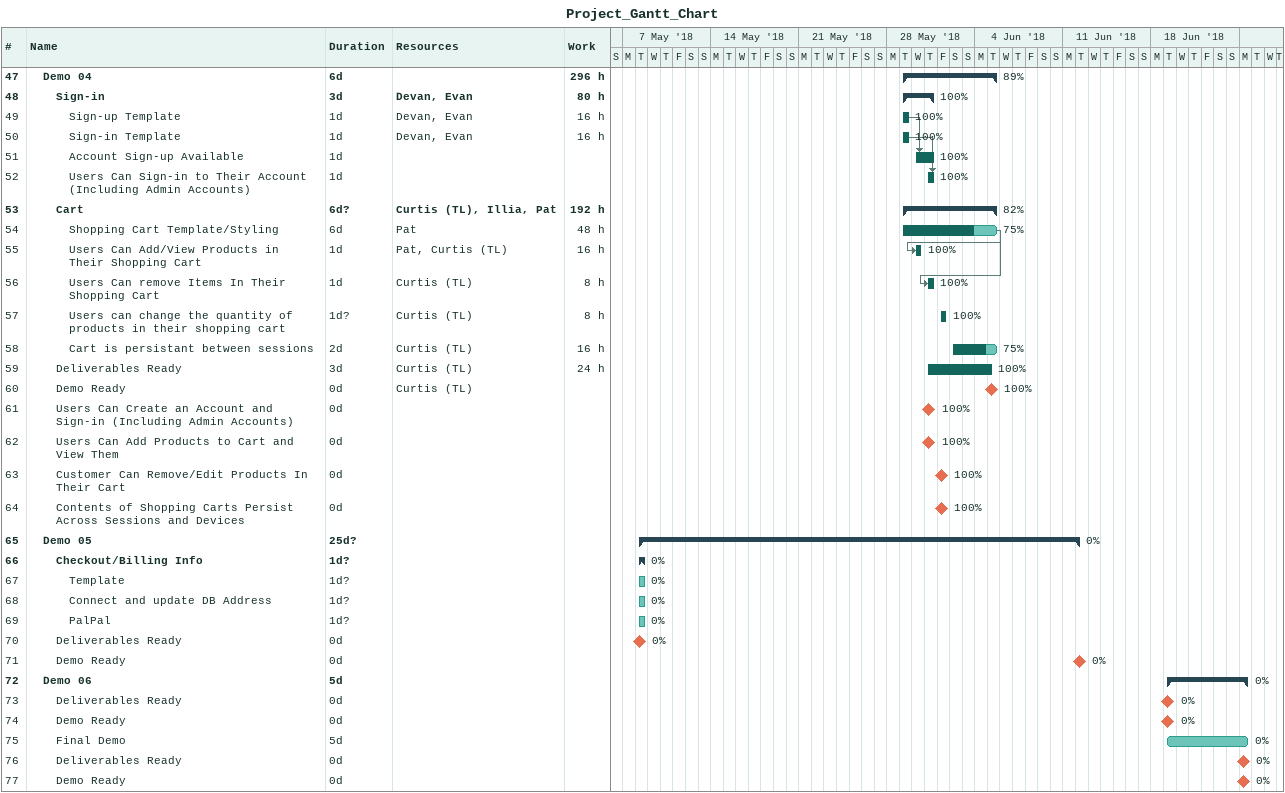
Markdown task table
Project_Gantt_Chart

| ID | Level | Task | Duration | Start | Finish | Predecessors | Resources | % complete | Work (h) |
|---|---|---|---|---|---|---|---|---|---|
| 47 | 2 | **Demo 04** | 6d | 2018-05-29 | 2018-06-05 |  |  | 89 | 296 |
| 48 | 3 | **Sign-in** | 3d | 2018-05-29 | 2018-05-31 |  | Devan, Evan | 100 | 80 |
| 49 | 4 | Sign-up Template | 1d | 2018-05-29 | 2018-05-29 |  | Devan, Evan | 100 | 16 |
| 50 | 4 | Sign-in Template | 1d | 2018-05-29 | 2018-05-29 |  | Devan, Evan | 100 | 16 |
| 51 | 4 | Account Sign-up Available | 1d | 2018-05-30 | 2018-05-31 | 49 |  | 100 |  |
| 52 | 4 | Users Can Sign-in to Their Account (Including Admin Accounts) | 1d | 2018-05-31 | 2018-05-31 | 50 |  | 100 |  |
| 53 | 3 | **Cart** | 6d? | 2018-05-29 | 2018-06-05 |  | Curtis (TL), Illia, Pat | 82 | 192 |
| 54 | 4 | Shopping Cart Template/Styling | 6d | 2018-05-29 | 2018-06-05 |  | Pat | 75 | 48 |
| 55 | 4 | Users Can Add/View Products in Their Shopping Cart | 1d | 2018-05-30 | 2018-05-30 | 54 | Pat, Curtis (TL) | 100 | 16 |
| 56 | 4 | Users Can remove Items In Their Shopping Cart | 1d | 2018-05-31 | 2018-05-31 | 54 | Curtis (TL) | 100 | 8 |
| 57 | 4 | Users can change the quantity of products in their shopping cart | 1d? | 2018-06-01 | 2018-06-01 |  | Curtis (TL) | 100 | 8 |
| 58 | 4 | Cart is persistant between sessions | 2d | 2018-06-02 | 2018-06-05 |  | Curtis (TL) | 75 | 16 |
| 59 | 3 | Deliverables Ready | 3d | 2018-05-31 | 2018-06-05 |  | Curtis (TL) | 100 | 24 |
| 60 | 3 | Demo Ready | 0d | 2018-06-05 | 2018-06-05 |  | Curtis (TL) | 100 |  |
| 61 | 3 | Users Can Create an Account and Sign-in (Including Admin Accounts) | 0d | 2018-05-31 | 2018-05-31 |  |  | 100 |  |
| 62 | 3 | Users Can Add Products to Cart and View Them | 0d | 2018-05-31 | 2018-05-31 |  |  | 100 |  |
| 63 | 3 | Customer Can Remove/Edit Products In Their Cart | 0d | 2018-06-01 | 2018-06-01 |  |  | 100 |  |
| 64 | 3 | Contents of Shopping Carts Persist Across Sessions and Devices | 0d | 2018-06-01 | 2018-06-01 |  |  | 100 |  |
| 65 | 2 | **Demo 05** | 25d? | 2018-05-08 | 2018-06-12 |  |  | 0 |  |
| 66 | 3 | **Checkout/Billing Info** | 1d? | 2018-05-08 | 2018-05-08 |  |  | 0 |  |
| 67 | 4 | Template | 1d? | 2018-05-08 | 2018-05-08 |  |  | 0 |  |
| 68 | 4 | Connect and update DB Address | 1d? | 2018-05-08 | 2018-05-08 |  |  | 0 |  |
| 69 | 4 | PalPal | 1d? | 2018-05-08 | 2018-05-08 |  |  | 0 |  |
| 70 | 3 | Deliverables Ready | 0d | 2018-05-08 | 2018-05-08 |  |  | 0 |  |
| 71 | 3 | Demo Ready | 0d | 2018-06-12 | 2018-06-12 |  |  | 0 |  |
| 72 | 2 | **Demo 06** | 5d | 2018-06-19 | 2018-06-25 |  |  | 0 |  |
| 73 | 3 | Deliverables Ready | 0d | 2018-06-19 | 2018-06-19 |  |  | 0 |  |
| 74 | 3 | Demo Ready | 0d | 2018-06-19 | 2018-06-19 |  |  | 0 |  |
| 75 | 3 | Final Demo | 5d | 2018-06-19 | 2018-06-25 |  |  | 0 |  |
| 76 | 3 | Deliverables Ready | 0d | 2018-06-25 | 2018-06-25 |  |  | 0 |  |
| 77 | 3 | Demo Ready | 0d | 2018-06-25 | 2018-06-25 |  |  | 0 |  |
